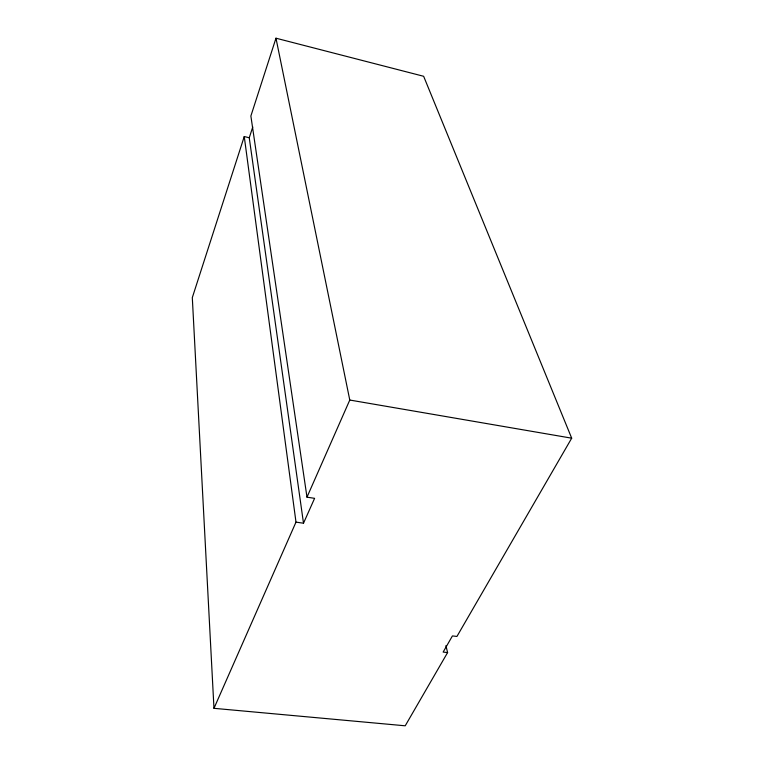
<?xml version="1.0" encoding="UTF-8"?>
<svg xmlns="http://www.w3.org/2000/svg" width="764" height="764" viewBox="0 0 764 764"><rect width="100%" height="100%" fill="white"/><g stroke="black" fill="none" stroke-linecap="round" stroke-linejoin="round"><path stroke-width="1.15" d="M244.251 136.546L295.993 522.118L303.499 523.225L249.255 137.759L244.251 136.546L192.308 297.616L213.977 708.323L405.216 725.8L447.589 652.58L445.918 645.628M447.589 652.58L443.139 652.084L452.431 635.925L456.939 636.441L571.692 438.183L423.638 76.285L275.976 38.2L250.878 116.004L306.985 497.163L314.596 498.338L303.499 523.225M249.255 137.759L252.769 126.967M213.977 708.323L295.993 522.118M306.985 497.163L349.778 400.04L275.976 38.2M349.778 400.04L571.692 438.183"/></g></svg>
